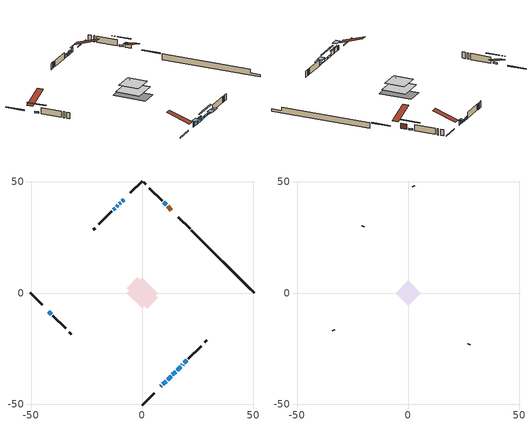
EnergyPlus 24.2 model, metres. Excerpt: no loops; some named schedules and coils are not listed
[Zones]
conditioned space
 floor adiabatic (AdiabaticFloorConstruction): -6.93,0 0,6.93 6.93,0 0,-6.93 z0.61
 floor foundation (Slab1 construction): -7.06,2.19 -2.19,7.06 7.06,-2.19 2.19,-7.06 z-1.68
 wall outside (RimJoist1 construction): 0,-50.39 5.29,-45.1 / -50.39,0 -45.1,-5.29 / 0,50.39 -5.29,45.1 / 21.5,28.89 16.21,34.19 z0.61:0.91
 wall outside (AdiabaticWallConstruction 1): 13.14,37.25 11.44,38.95 z0.61:2.64
 wall outside (AdiabaticWallConstruction): 8.36,-42.03 8.65,-41.74 / -8.36,42.03 -9.07,41.33 z0.61:2.29; 9.3,-41.09 10.71,-39.69 / 11.36,-39.03 12.95,-37.45 z0.61:2.39; 10.79,39.61 9.65,40.74 / -42.03,-8.36 -40.9,-9.49 / -10.99,39.4 -11.53,38.86 z0.61:1.22; 13.6,-36.79 15,-35.39 / 15.66,-34.73 17.24,-33.15 z0.61:1.42; 17.9,-32.49 18.25,-32.14 z0.61:0.87; 18.91,-31.48 20.06,-30.33 z0.61:0.92; -9.72,40.67 -10.33,40.06 z0.61:1.53; -12.18,38.21 -13.03,37.36 z0.61:1.47
 wall outside (Wall1 construction): 20.72,-29.68 26.52,-23.87 / -40.24,-10.15 -34.44,-15.95 / -13.69,36.71 -19.49,30.9 / 9,41.4 3.19,47.2 z0.61:3.05
 wall outside (Wall4 construction): 28.19,-22.21 29.05,-21.34 / -32.77,-17.62 -31.91,-18.49 / -21.16,29.23 -22.03,28.37 / 1.53,48.87 0.66,49.74 z0.61:3.05
 wall foundation (FoundationWall1 construction): 22.16,28.23,-1.68 22.16,28.23,0.61 47.57,2.82,0.61 47.57,2.82,-0.74 50.39,0,-0.74 50.39,0,-1.68
 window (WindowConstruction 5): 8.36,-42.03 8.65,-41.74 z0.61:2.29
 window (WindowConstruction 3): 9.3,-41.09 10.71,-39.69 z0.61:2.39
 window (WindowConstruction 4): 11.36,-39.03 12.95,-37.45 z0.61:2.39
 window (WindowConstruction 9): 10.78,39.61 9.65,40.74 z0.61:1.22
 window (WindowConstruction 10): 13.6,-36.79 15,-35.39 z0.61:1.42
 window (WindowConstruction 11): 15.66,-34.73 17.24,-33.15 z0.61:1.42
 window (WindowConstruction 12): -42.03,-8.36 -40.9,-9.49 z0.61:1.22
 window (WindowConstruction 6): 17.9,-32.49 18.25,-32.14 z0.61:0.86
 window (WindowConstruction 7): 18.91,-31.48 20.06,-30.33 z0.61:0.91
 window (WindowConstruction 8): -8.36,42.03 -9.07,41.33 z0.61:2.29
 window (WindowConstruction): -9.72,40.67 -10.33,40.06 z0.61:1.52
 window (WindowConstruction 1): -10.99,39.4 -11.53,38.86 z0.61:1.22
 window (WindowConstruction 2): -12.19,38.21 -13.03,37.36 z0.61:1.47
 door (Door): 13.14,37.25 11.44,38.95 z0.61:2.64
 ceiling adiabatic (AdiabaticFloorConstruction): 0,-6.93 6.93,0 0,6.93 -6.93,0 z0.61
attic - vented
 floor to conditioned space (Floor1 construction Reversed): -5.71,0 0,5.71 5.71,0 0,-5.71 z3.05
 floor to conditioned space (Floor2 construction Reversed): -3.73,0 0,3.73 3.73,0 0,-3.73 z3.05
 wall outside (Wall2 construction): 27.18,-23.21 27.53,-22.86 / -33.78,-16.61 -33.43,-16.96 / -20.15,30.24 -20.5,29.89 / 2.53,47.86 2.18,48.21 z0.61:3.05
 roof outside (Roof1 construction): 7.7,-42.69,3.05 1.06,-36.05,6.18 -0.69,-37.8,6.18 5.95,-44.44,3.05; -42.69,-7.7,3.05 -36.05,-1.06,6.18 -37.8,0.69,6.18 -44.44,-5.95,3.05; -7.7,42.69,3.05 -1.06,36.05,6.18 0.69,37.8,6.18 -5.95,44.44,3.05; 13.8,36.59,3.05 7.15,29.95,6.18 8.9,28.2,6.18 15.55,34.84,3.05
shading: 9.51,-40.88 7.5,-42.9 8.79,-44.19 10.8,-42.18 z3.51; 10.85,-39.54 9.16,-41.23 9.45,-41.52 11.14,-39.83 z2.59; 13.09,-37.3 11.22,-39.17 11.51,-39.46 13.38,-37.6 z2.59; 7.5,42.9 12.94,37.45 13.23,37.74 7.79,43.19 z4.27; 16.85,-33.54 11.76,-38.63 12.05,-38.93 17.14,-33.83 z4.03; 19.09,-31.3 13.82,-36.58 14.11,-36.87 19.38,-31.6 z4.03; -38.74,-11.65 -44.19,-6.2 -44.48,-6.49 -39.04,-11.94 z4.27; 19.11,-31.28 17.04,-33.35 18.33,-34.65 20.41,-32.57 z2.08; 20.7,-29.69 18.27,-32.13 19.56,-33.42 22,-30.98 z1.83; -9.35,41.04 -8.08,42.32 -8.36,42.6 -9.63,41.33 z2.69; -10.47,39.92 -9.58,40.81 -9.87,41.1 -10.77,40.21 z1.73; -11.67,38.72 -10.85,39.54 -11.14,39.84 -11.96,39.01 z1.42; -13.17,37.22 -12.04,38.35 -12.33,38.64 -13.46,37.51 z1.67
[Building]
Building 1: Terrain=Suburbs
[Site:Location]
Quebec Intl AP_QC: Latitude {deg}=46.8; Longitude {deg}=-71.38; Time Zone {hr}=-5; Elevation {m}=74; Keep Site Location Information=Yes
[Site:GroundTemperature:Shallow]
0.0108218, -2.24938, -2.43038, -1.3578, 2.94801, 7.23376, 10.9493, 13.303, 13.5029, 11.5886, 7.96783, 3.81355
[Site:WaterMainsTemperature]
Calculation Method=Schedule; Temperature Schedule=mains temperature schedule
[Material] Roughness=Rough; Thermal Absorptance=0.9
Name | Thickness {m} | Conductivity {W/m-K} | Density {kg/m3} | Specific Heat {J/kg-K} | Solar Absorptance | Visible Absorptance
asphalt or fiberglass shingles | 0.00635 | 0.162714 | 1121.4 | 1465.45 | 0.4 | 0.4
ceiling loosefill ins | 0.169333 | 0.0480833 | 16.02 | 1046.75 | 0.7 | 0.7
ceiling stud and cavity | 0.1397 | 0.0901559 | 65.682 | 1177.47 | 0.7 | 0.7
ceiling stud and cavity 1 | 0.1397 | 0.511843 | 65.682 | 1177.47 | 0.7 | 0.7
concrete 4.0 in. | 0.1016 | 1.803125 | 2242.8 | 837.4 | 0.7 | 0.7
concrete 8.0 in. | 0.2032 | 1.803125 | 2242.8 | 837.4 | 0.7 | 0.7
door material | 0.04445 | 0.0451087 | 512.64 | 1214.23 | 0.7 | 0.7
exterior vertical ins | 0.0198382 | 0.029427 | 32.04 | 1214.23 | 0.7 | 0.7
floor covering | 0.0127 | 0.0433444 | 54.468 | 1339.84 | 0.6 | 0.6
floor rigid ins; wall rigid ins | 0.512978 | 0.029427 | 32.04 | 1214.23 | 0.7 | 0.7
floor stud and cavity | 0.1397 | 1.75129 | 37.0049 | 1207.88 | 0.7 | 0.7
furniture material conditioned space 1 | 0.1524 | 0.115458 | 640.8 | 1214.23 | 0.6 | 0.6
gypsum board | 0.0127 | 0.160291 | 801 | 837.4 | 0.6 | 0.6
gypsum board 1 | 0.0127 | 0.160291 | 801 | 837.4 | 0.7 | 0.7
osb sheathing 0.5 in. | 0.0127 | 0.115458 | 512.64 | 1214.23 | 0.7 | 0.7
osb sheathing 0.75 in. | 0.01905 | 0.115458 | 512.64 | 1214.23 | 0.7 | 0.7
osb sheathing 2.0 in. | 0.0508 | 0.115458 | 512.64 | 1214.23 | 0.7 | 0.7
rim joist stud and cavity | 0.0508 | 0.0278588 | 125.044 | 1163.47 | 0.6 | 0.6
wall stud and cavity | 0.1397 | 0.0882518 | 139.0536 | 1170.24 | 0.7 | 0.7
wall stud and cavity 1 | 0.0889 | 6.9971 | 50.32683 | 1063.81 | 0.6 | 0.6
wall stud and cavity 2 | 0.1397 | 0.124955 | 139.0536 | 1170.24 | 0.7 | 0.7
wall stud and cavity 3 | 0.0889 | 0.380278 | 52.3479 | 1209.89 | 0.7 | 0.7
wall stud and cavity 4 | 0.0889 | 0.391764 | 83.0341 | 1211.67 | 0.7 | 0.7
wood siding | 0.0254 | 0.102417 | 544.68 | 1172.36 | 0.4 | 0.4
wood siding 1 | 0.00254 | 0.102417 | 544.68 | 1172.36 | 0.4 | 0.4
wood siding 2; wood siding 3; wood siding 4 | 0.0254 | 0.102417 | 544.68 | 1172.36 | 0.7 | 0.7
[WindowMaterial:SimpleGlazingSystem]
Name | U-Factor {W/m2-K} | Solar Heat Gain Coefficient
WindowMaterial | 3.28302 | 0.5
WindowMaterial 1 | 3.26371 | 0.44
WindowMaterial 10 | 3.276206 | 0.59
WindowMaterial 11 | 3.2711 | 0.56
WindowMaterial 2 | 3.28302 | 0.53
WindowMaterial 3 | 2.12584 | 0.61
WindowMaterial 4 | 2.211581 | 0.58
WindowMaterial 5 | 2.28142 | 0.3
WindowMaterial 6 | 2.25871 | 0.3
WindowMaterial 7 | 2.194547 | 0.36
WindowMaterial 8 | 2.1213 | 0.4
WindowMaterial 9 | 3.27507 | 0.52
[Construction]
AdiabaticFloorConstruction: floor stud and cavity, floor rigid ins, osb sheathing 0.75 in., floor covering
AdiabaticWallConstruction: wood siding 3, wall rigid ins, wall stud and cavity 3, gypsum board
AdiabaticWallConstruction 1: wood siding 4, wall rigid ins, wall stud and cavity 3, gypsum board
Door: door material
Floor1 construction Reversed: gypsum board, ceiling stud and cavity, ceiling loosefill ins
Floor2 construction Reversed: gypsum board, ceiling stud and cavity 1, ceiling loosefill ins
FoundationWall1 construction: concrete 8.0 in., gypsum board 1
furniture construction conditioned space 1: furniture material conditioned space 1
PartitionWallConstruction: gypsum board, wall stud and cavity 4, gypsum board
RimJoist1 construction: wood siding 2, osb sheathing 2.0 in., rim joist stud and cavity
Roof1 construction: asphalt or fiberglass shingles
Slab1 construction: concrete 4.0 in.
Wall1 construction: wood siding, osb sheathing 0.5 in., wall stud and cavity, gypsum board
Wall2 construction: wood siding 1, wall stud and cavity 1
Wall4 construction: wood siding, osb sheathing 0.5 in., wall stud and cavity 2, gypsum board
WindowConstruction: WindowMaterial
WindowConstruction 1: WindowMaterial 1
WindowConstruction 10: WindowMaterial 10
WindowConstruction 11: WindowMaterial 11
WindowConstruction 12; WindowConstruction 9: WindowMaterial 9
WindowConstruction 2: WindowMaterial 2
WindowConstruction 3: WindowMaterial 3
WindowConstruction 4: WindowMaterial 4
WindowConstruction 5: WindowMaterial 5
WindowConstruction 6: WindowMaterial 6
WindowConstruction 7: WindowMaterial 7
WindowConstruction 8: WindowMaterial 8
[Zone] Multiplier=1; Part of Total Floor Area=Yes
Name | Volume {m3}
attic - vented | 47.3373
conditioned space | 446.1
[Space]
Name | Zone | Volume {m3}
attic - vented 1 | attic - vented | 47.3373
conditioned space 1 | conditioned space | 446.1
[ZoneInfiltration:EffectiveLeakageArea]
infil attic - vented 1: Zone or Space=attic - vented 1; Schedule=Always On Discrete; Effective Air Leakage Area {cm2}=3437.17; Stack Coefficient=0.00038739; Wind Coefficient=1.32983e-05
[ZoneMixing]
whole house fan mix: Zone or Space=attic - vented; Schedule=Always On Continuous; Design Flow Rate Calculation Method=Flow/Zone; Design Flow Rate {m3/s}=0; Source Zone or Space=conditioned space
[SurfaceProperty:ExposedFoundationPerimeter]
Slab1: Exposed Perimeter Calculation Method=TotalExposedPerimeter; Total Exposed Perimeter {m}=39.93
[InternalMass] Zone or ZoneList=conditioned space; Space or SpaceList=conditioned space 1
Name | Construction | Surface Area {m2}
furniture mass conditioned space 1 | furniture construction conditioned space 1 | 74.48
partition wall mass | PartitionWallConstruction | 186.2
[Lights]
interior lighting: Zone or ZoneList or Space or SpaceList=conditioned space 1; Schedule=interior lighting schedule; Design Level Calculation Method=LightingLevel; Lighting Level {W}=343.2; Return Air Fraction=0; Fraction Radiant=0.6; Fraction Visible=0.2; Fraction Replaceable=1
[People]
occupants: Zone or ZoneList or Space or SpaceList=conditioned space 1; Number of People Schedule=occupants schedule; Number of People Calculation Method=People; Number of People=3; Fraction Radiant=0.314171; Sensible Heat Fraction=0.56303; Activity Level Schedule=occupants activity schedule; Carbon Dioxide Generation Rate {m3/s-W}=0; Enable ASHRAE 55 Comfort Warnings=No; Mean Radiant Temperature Calculation Type=EnclosureAveraged
[ElectricEquipment] Zone or ZoneList or Space or SpaceList=conditioned space 1; Design Level Calculation Method=EquipmentLevel
Name | Schedule | Design Level {W} | Fraction Latent | Fraction Radiant | Fraction Lost
clothes dryer | clothes dryer schedule | 140.772 | 0.015 | 0.081 | 0.85
clothes washer | clothes washer schedule | 32.1985 | 0.03 | 0.162 | 0.7
cooking range | cooking range schedule | 215.147 | 0.08 | 0.432 | 0.2
dishwasher | dishwasher schedule | 66.8632 | 0.3 | 0.18 | 0.4
fridge | fridge schedule | 72.9452 | 0 | 0.6 | 0
mech vent house fan | mech vent house fan schedule | 14.1667 | 0 | 0 | 1
mech vent house fan cfis | mech vent house fan cfis schedule | 0 | 0 | 0 | 0
misc plug loads | misc plug loads schedule | 494.7 | 0.045 | 0.513 | 0.1
whole house fan | Always On Discrete | 0 | 0 | 0 | 1
[OtherEquipment] Zone or ZoneList or Space or SpaceList=conditioned space 1; Design Level Calculation Method=EquipmentLevel
Name | Fuel Type | Schedule | Design Level {W} | Fraction Latent | Fraction Radiant | Fraction Lost
clothes dryer 1 | Electricity | clothes dryer schedule | 0 | 0.015 | 0.081 | 0.85
cooking range 1 | Electricity | cooking range schedule | 0 | 0.08 | 0.432 | 0.2
general water use latent | None | general water use schedule | 62.594 | 1 | 0 | 0
general water use sensible | None | general water use schedule | -61.6891 | 0 | 0.6 | 0
mech vent house fan latent load | None | Always On Discrete | 0 | 1 | 0 | 0
mech vent house fan sensible load | None | Always On Discrete | 0 | 0 | 0 | 0
water heater energy adjustment1 | Electricity | Always On Discrete | 0.01 | 0 | 0 | 1
[ZoneInfiltration:DesignFlowRate] Zone or ZoneList or Space or SpaceList=conditioned space 1; Schedule=Always On Discrete; Design Flow Rate Calculation Method=Flow/Zone; Design Flow Rate {m3/s}=0
infil flow; natural vent flow; whole house fan flow
[ZoneControl:Thermostat]
conditioned space Thermostat: Zone or ZoneList=conditioned space; Control Type Schedule=conditioned space Thermostat Schedule; Control 1=conditioned space temperature setpoint; Temperature Difference Between Cutout And Setpoint {deltaC}=0
[ThermostatSetpoint:DualSetpoint]
conditioned space temperature setpoint: Heating Setpoint Temperature Schedule=heating setpoint; Cooling Setpoint Temperature Schedule=cooling setpoint
[AirLoopHVAC:UnitarySystem]
unit heater unitary system: Control Type=Load; Controlling Zone or Thermostat Location=conditioned space; Dehumidification Control Type=None; Availability Schedule=Always On Discrete; Supply Fan=unit heater supply fan; Fan Placement=BlowThrough; Supply Air Fan Operating Mode Schedule=unit heater auto fan schedule; Heating Coil=unit heater htg coil; DX Heating Coil Sizing Ratio=1; Use DOAS DX Cooling Coil=No; Minimum Supply Air Temperature {C}=2; Latent Load Control=SensibleOnlyLoadControl; Cooling Supply Air Flow Rate Method=None; Heating Supply Air Flow Rate Method=SupplyAirFlowRate; Heating Supply Air Flow Rate {m3/s}=0.00141584; No Load Supply Air Flow Rate Method=SupplyAirFlowRate; No Load Supply Air Flow Rate {m3/s}=0; No Load Supply Air Flow Rate Control Set To Low Speed=Yes; Maximum Supply Air Temperature {C}=48.8889; Maximum Outdoor Dry-Bulb Temperature for Supplemental Heater Operation {C}=21; Ancillary On-Cycle Electric Power {W}=0; Ancillary Off-Cycle Electric Power {W}=0
[Zone equipment]
conditioned space: electric baseboard, unit heater unitary system
[Foundation:Kiva]
Foundation Kiva 1: Initial Indoor Air Temperature {C}=18; Wall Height Above Grade {m}=0.609996; Wall Depth Below Slab {m}=0.2032; Custom Block Material Name 1=exterior vertical ins; Custom Block Depth 1 {m}=2.28999; Custom Block X Position 1 {m}=0.2159; Custom Block Z Position 1 {m}=0
[Foundation:Kiva:Settings]
Soil Conductivity {W/m-K}=0.849921; Soil Density {kg/m3}=1842.3; Soil Specific Heat {J/kg-K}=418.7; Ground Solar Absorptivity=0.9; Ground Thermal Absorptivity=0.9; Ground Surface Roughness {m}=0.03; Far-Field Width {m}=40; Deep-Ground Boundary Condition=ZeroFlux; Deep-Ground Depth {m}=40; Minimum Cell Dimension {m}=0.2; Maximum Cell Growth Coefficient=3; Simulation Timestep=Timestep
[Exterior:Lights]
exterior lighting: Schedule=exterior lighting schedule; Design Level {W}=75.6
[EnergyManagementSystem:Sensor] Output:Variable or Output:Meter Index Key=conditioned space
Name | Output:Variable or Output:Meter
conditioned_space_clg_unmet_s | Zone Cooling Setpoint Not Met Time
conditioned_space_htg_unmet_s | Zone Heating Setpoint Not Met Time
fridge_tin_s; tin_s; tin_s_1 | Zone Mean Air Temperature
tout_s | Zone Outdoor Air Drybulb Temperature
win_s | Zone Air Humidity Ratio
[Schedule:Constant]
Name | Hourly Value
Always On Continuous; mech vent house fan schedule; mech vent house fan cfis schedule; Always On Discrete | 1
occupants activity schedule | 117.228
fridge schedule; unit heater auto fan schedule | 0
[Schedule:Week:Daily]
interior lighting schedule Week Rule - Jan1-Jan27: interior lighting schedule day, interior lighting schedule day, interior lighting schedule day, interior lighting schedule day, interior lighting schedule day, interior lighting schedule day, interior lighting schedule day, interior lighting schedule default day, interior lighting schedule default day, interior lighting schedule default day, interior lighting schedule default day, interior lighting schedule default day
interior lighting schedule Week Rule - Jan28-Feb3: interior lighting schedule day, interior lighting schedule day, interior lighting schedule day, interior lighting schedule day, interior lighting schedule day 1, interior lighting schedule day 1, interior lighting schedule day 1, interior lighting schedule default day, interior lighting schedule default day, interior lighting schedule default day, interior lighting schedule default day, interior lighting schedule default day
interior lighting schedule Week Rule - Feb4-Feb24: interior lighting schedule day 1, interior lighting schedule day 1, interior lighting schedule day 1, interior lighting schedule day 1, interior lighting schedule day 1, interior lighting schedule day 1, interior lighting schedule day 1, interior lighting schedule default day, interior lighting schedule default day, interior lighting schedule default day, interior lighting schedule default day, interior lighting schedule default day
interior lighting schedule Week Rule - Feb25-Mar3: interior lighting schedule day 1, interior lighting schedule day 1, interior lighting schedule day 1, interior lighting schedule day 1, interior lighting schedule day 2, interior lighting schedule day 2, interior lighting schedule day 2, interior lighting schedule default day, interior lighting schedule default day, interior lighting schedule default day, interior lighting schedule default day, interior lighting schedule default day
interior lighting schedule Week Rule - Mar4-Mar31: interior lighting schedule day 2, interior lighting schedule day 2, interior lighting schedule day 2, interior lighting schedule day 2, interior lighting schedule day 2, interior lighting schedule day 2, interior lighting schedule day 2, interior lighting schedule default day, interior lighting schedule default day, interior lighting schedule default day, interior lighting schedule default day, interior lighting schedule default day
interior lighting schedule Week Rule - Apr1-Apr28: interior lighting schedule day 3, interior lighting schedule day 3, interior lighting schedule day 3, interior lighting schedule day 3, interior lighting schedule day 3, interior lighting schedule day 3, interior lighting schedule day 3, interior lighting schedule default day, interior lighting schedule default day, interior lighting schedule default day, interior lighting schedule default day, interior lighting schedule default day
interior lighting schedule Week Rule - Apr29-May5: interior lighting schedule day 3, interior lighting schedule day 3, interior lighting schedule day 4, interior lighting schedule day 4, interior lighting schedule day 4, interior lighting schedule day 4, interior lighting schedule day 4, interior lighting schedule default day, interior lighting schedule default day, interior lighting schedule default day, interior lighting schedule default day, interior lighting schedule default day
interior lighting schedule Week Rule - May6-May26: interior lighting schedule day 4, interior lighting schedule day 4, interior lighting schedule day 4, interior lighting schedule day 4, interior lighting schedule day 4, interior lighting schedule day 4, interior lighting schedule day 4, interior lighting schedule default day, interior lighting schedule default day, interior lighting schedule default day, interior lighting schedule default day, interior lighting schedule default day
interior lighting schedule Week Rule - May27-Jun2: interior lighting schedule day 4, interior lighting schedule day 4, interior lighting schedule day 4, interior lighting schedule day 4, interior lighting schedule day 4, interior lighting schedule day 5, interior lighting schedule day 5, interior lighting schedule default day, interior lighting schedule default day, interior lighting schedule default day, interior lighting schedule default day, interior lighting schedule default day
interior lighting schedule Week Rule - Jun3-Jun30: interior lighting schedule day 5, interior lighting schedule day 5, interior lighting schedule day 5, interior lighting schedule day 5, interior lighting schedule day 5, interior lighting schedule day 5, interior lighting schedule day 5, interior lighting schedule default day, interior lighting schedule default day, interior lighting schedule default day, interior lighting schedule default day, interior lighting schedule default day
interior lighting schedule Week Rule - Jul1-Jul28: interior lighting schedule day 6, interior lighting schedule day 6, interior lighting schedule day 6, interior lighting schedule day 6, interior lighting schedule day 6, interior lighting schedule day 6, interior lighting schedule day 6, interior lighting schedule default day, interior lighting schedule default day, interior lighting schedule default day, interior lighting schedule default day, interior lighting schedule default day
interior lighting schedule Week Rule - Jul29-Aug4: interior lighting schedule day 6, interior lighting schedule day 6, interior lighting schedule day 6, interior lighting schedule day 7, interior lighting schedule day 7, interior lighting schedule day 7, interior lighting schedule day 7, interior lighting schedule default day, interior lighting schedule default day, interior lighting schedule default day, interior lighting schedule default day, interior lighting schedule default day
interior lighting schedule Week Rule - Aug5-Aug25: interior lighting schedule day 7, interior lighting schedule day 7, interior lighting schedule day 7, interior lighting schedule day 7, interior lighting schedule day 7, interior lighting schedule day 7, interior lighting schedule day 7, interior lighting schedule default day, interior lighting schedule default day, interior lighting schedule default day, interior lighting schedule default day, interior lighting schedule default day
interior lighting schedule Week Rule - Aug26-Sep1: interior lighting schedule day 7, interior lighting schedule day 7, interior lighting schedule day 7, interior lighting schedule day 7, interior lighting schedule day 7, interior lighting schedule day 7, interior lighting schedule day 8, interior lighting schedule default day, interior lighting schedule default day, interior lighting schedule default day, interior lighting schedule default day, interior lighting schedule default day
interior lighting schedule Week Rule - Sep2-Sep29: interior lighting schedule day 8, interior lighting schedule day 8, interior lighting schedule day 8, interior lighting schedule day 8, interior lighting schedule day 8, interior lighting schedule day 8, interior lighting schedule day 8, interior lighting schedule default day, interior lighting schedule default day, interior lighting schedule default day, interior lighting schedule default day, interior lighting schedule default day
interior lighting schedule Week Rule - Sep30-Oct6: interior lighting schedule day 8, interior lighting schedule day 9, interior lighting schedule day 9, interior lighting schedule day 9, interior lighting schedule day 9, interior lighting schedule day 9, interior lighting schedule day 9, interior lighting schedule default day, interior lighting schedule default day, interior lighting schedule default day, interior lighting schedule default day, interior lighting schedule default day
interior lighting schedule Week Rule - Oct7-Oct27: interior lighting schedule day 9, interior lighting schedule day 9, interior lighting schedule day 9, interior lighting schedule day 9, interior lighting schedule day 9, interior lighting schedule day 9, interior lighting schedule day 9, interior lighting schedule default day, interior lighting schedule default day, interior lighting schedule default day, interior lighting schedule default day, interior lighting schedule default day
interior lighting schedule Week Rule - Oct28-Nov3: interior lighting schedule day 9, interior lighting schedule day 9, interior lighting schedule day 9, interior lighting schedule day 9, interior lighting schedule day 10, interior lighting schedule day 10, interior lighting schedule day 10, interior lighting schedule default day, interior lighting schedule default day, interior lighting schedule default day, interior lighting schedule default day, interior lighting schedule default day
interior lighting schedule Week Rule - Nov4-Nov24: interior lighting schedule day 10, interior lighting schedule day 10, interior lighting schedule day 10, interior lighting schedule day 10, interior lighting schedule day 10, interior lighting schedule day 10, interior lighting schedule day 10, interior lighting schedule default day, interior lighting schedule default day, interior lighting schedule default day, interior lighting schedule default day, interior lighting schedule default day
interior lighting schedule Week Rule - Nov25-Dec1: interior lighting schedule day 10, interior lighting schedule day 10, interior lighting schedule day 10, interior lighting schedule day 10, interior lighting schedule day 10, interior lighting schedule day 10, interior lighting schedule day 11, interior lighting schedule default day, interior lighting schedule default day, interior lighting schedule default day, interior lighting schedule default day, interior lighting schedule default day
interior lighting schedule Week Rule - Dec2-Dec31: interior lighting schedule day 11, interior lighting schedule day 11, interior lighting schedule day 11, interior lighting schedule day 11, interior lighting schedule day 11, interior lighting schedule day 11, interior lighting schedule day 11, interior lighting schedule default day, interior lighting schedule default day, interior lighting schedule default day, interior lighting schedule default day, interior lighting schedule default day
occupants schedule Week Rule - Jan1-Dec31: occupants schedule day, occupants schedule day, occupants schedule day, occupants schedule day, occupants schedule day, occupants schedule day, occupants schedule day, occupants schedule default day, occupants schedule default day, occupants schedule default day, occupants schedule default day, occupants schedule default day
clothes dryer schedule Week Rule - Jan1-Dec31: clothes dryer schedule day, clothes dryer schedule day, clothes dryer schedule day, clothes dryer schedule day, clothes dryer schedule day, clothes dryer schedule day, clothes dryer schedule day, clothes dryer schedule default day, clothes dryer schedule default day, clothes dryer schedule default day, clothes dryer schedule default day, clothes dryer schedule default day
clothes washer schedule Week Rule - Jan1-Dec31: clothes washer schedule day, clothes washer schedule day, clothes washer schedule day, clothes washer schedule day, clothes washer schedule day, clothes washer schedule day, clothes washer schedule day, clothes washer schedule default day, clothes washer schedule default day, clothes washer schedule default day, clothes washer schedule default day, clothes washer schedule default day
cooking range schedule Week Rule - Jan1-Dec31: cooking range schedule day, cooking range schedule day, cooking range schedule day, cooking range schedule day, cooking range schedule day, cooking range schedule day, cooking range schedule day, cooking range schedule default day, cooking range schedule default day, cooking range schedule default day, cooking range schedule default day, cooking range schedule default day
dishwasher schedule Week Rule - Jan1-Dec31: dishwasher schedule day, dishwasher schedule day, dishwasher schedule day, dishwasher schedule day, dishwasher schedule day, dishwasher schedule day, dishwasher schedule day, dishwasher schedule default day, dishwasher schedule default day, dishwasher schedule default day, dishwasher schedule default day, dishwasher schedule default day
misc plug loads schedule Week Rule - Jan1-Dec31: misc plug loads schedule day, misc plug loads schedule day, misc plug loads schedule day, misc plug loads schedule day, misc plug loads schedule day, misc plug loads schedule day, misc plug loads schedule day, misc plug loads schedule default day, misc plug loads schedule default day, misc plug loads schedule default day, misc plug loads schedule default day, misc plug loads schedule default day
general water use schedule Week Rule - Jan1-Dec31: general water use schedule day, general water use schedule day, general water use schedule day, general water use schedule day, general water use schedule day, general water use schedule day, general water use schedule day, general water use schedule default day, general water use schedule default day, general water use schedule default day, general water use schedule default day, general water use schedule default day
exterior lighting schedule Week Rule - Jan1-Jan27: exterior lighting schedule day, exterior lighting schedule day, exterior lighting schedule day, exterior lighting schedule day, exterior lighting schedule day, exterior lighting schedule day, exterior lighting schedule day, exterior lighting schedule default day, exterior lighting schedule default day, exterior lighting schedule default day, exterior lighting schedule default day, exterior lighting schedule default day
exterior lighting schedule Week Rule - Jan28-Feb3: exterior lighting schedule day, exterior lighting schedule day, exterior lighting schedule day, exterior lighting schedule day, exterior lighting schedule day 1, exterior lighting schedule day 1, exterior lighting schedule day 1, exterior lighting schedule default day, exterior lighting schedule default day, exterior lighting schedule default day, exterior lighting schedule default day, exterior lighting schedule default day
exterior lighting schedule Week Rule - Feb4-Feb24: exterior lighting schedule day 1, exterior lighting schedule day 1, exterior lighting schedule day 1, exterior lighting schedule day 1, exterior lighting schedule day 1, exterior lighting schedule day 1, exterior lighting schedule day 1, exterior lighting schedule default day, exterior lighting schedule default day, exterior lighting schedule default day, exterior lighting schedule default day, exterior lighting schedule default day
exterior lighting schedule Week Rule - Feb25-Mar3: exterior lighting schedule day 1, exterior lighting schedule day 1, exterior lighting schedule day 1, exterior lighting schedule day 1, exterior lighting schedule day 2, exterior lighting schedule day 2, exterior lighting schedule day 2, exterior lighting schedule default day, exterior lighting schedule default day, exterior lighting schedule default day, exterior lighting schedule default day, exterior lighting schedule default day
exterior lighting schedule Week Rule - Mar4-Mar31: exterior lighting schedule day 2, exterior lighting schedule day 2, exterior lighting schedule day 2, exterior lighting schedule day 2, exterior lighting schedule day 2, exterior lighting schedule day 2, exterior lighting schedule day 2, exterior lighting schedule default day, exterior lighting schedule default day, exterior lighting schedule default day, exterior lighting schedule default day, exterior lighting schedule default day
exterior lighting schedule Week Rule - Apr1-Apr28: exterior lighting schedule day 3, exterior lighting schedule day 3, exterior lighting schedule day 3, exterior lighting schedule day 3, exterior lighting schedule day 3, exterior lighting schedule day 3, exterior lighting schedule day 3, exterior lighting schedule default day, exterior lighting schedule default day, exterior lighting schedule default day, exterior lighting schedule default day, exterior lighting schedule default day
exterior lighting schedule Week Rule - Apr29-May5: exterior lighting schedule day 3, exterior lighting schedule day 3, exterior lighting schedule day 4, exterior lighting schedule day 4, exterior lighting schedule day 4, exterior lighting schedule day 4, exterior lighting schedule day 4, exterior lighting schedule default day, exterior lighting schedule default day, exterior lighting schedule default day, exterior lighting schedule default day, exterior lighting schedule default day
exterior lighting schedule Week Rule - May6-May26: exterior lighting schedule day 4, exterior lighting schedule day 4, exterior lighting schedule day 4, exterior lighting schedule day 4, exterior lighting schedule day 4, exterior lighting schedule day 4, exterior lighting schedule day 4, exterior lighting schedule default day, exterior lighting schedule default day, exterior lighting schedule default day, exterior lighting schedule default day, exterior lighting schedule default day
exterior lighting schedule Week Rule - May27-Jun2: exterior lighting schedule day 4, exterior lighting schedule day 4, exterior lighting schedule day 4, exterior lighting schedule day 4, exterior lighting schedule day 4, exterior lighting schedule day 5, exterior lighting schedule day 5, exterior lighting schedule default day, exterior lighting schedule default day, exterior lighting schedule default day, exterior lighting schedule default day, exterior lighting schedule default day
exterior lighting schedule Week Rule - Jun3-Jun30: exterior lighting schedule day 5, exterior lighting schedule day 5, exterior lighting schedule day 5, exterior lighting schedule day 5, exterior lighting schedule day 5, exterior lighting schedule day 5, exterior lighting schedule day 5, exterior lighting schedule default day, exterior lighting schedule default day, exterior lighting schedule default day, exterior lighting schedule default day, exterior lighting schedule default day
exterior lighting schedule Week Rule - Jul1-Jul28: exterior lighting schedule day 6, exterior lighting schedule day 6, exterior lighting schedule day 6, exterior lighting schedule day 6, exterior lighting schedule day 6, exterior lighting schedule day 6, exterior lighting schedule day 6, exterior lighting schedule default day, exterior lighting schedule default day, exterior lighting schedule default day, exterior lighting schedule default day, exterior lighting schedule default day
exterior lighting schedule Week Rule - Jul29-Aug4: exterior lighting schedule day 6, exterior lighting schedule day 6, exterior lighting schedule day 6, exterior lighting schedule day 7, exterior lighting schedule day 7, exterior lighting schedule day 7, exterior lighting schedule day 7, exterior lighting schedule default day, exterior lighting schedule default day, exterior lighting schedule default day, exterior lighting schedule default day, exterior lighting schedule default day
exterior lighting schedule Week Rule - Aug5-Aug25: exterior lighting schedule day 7, exterior lighting schedule day 7, exterior lighting schedule day 7, exterior lighting schedule day 7, exterior lighting schedule day 7, exterior lighting schedule day 7, exterior lighting schedule day 7, exterior lighting schedule default day, exterior lighting schedule default day, exterior lighting schedule default day, exterior lighting schedule default day, exterior lighting schedule default day
exterior lighting schedule Week Rule - Aug26-Sep1: exterior lighting schedule day 7, exterior lighting schedule day 7, exterior lighting schedule day 7, exterior lighting schedule day 7, exterior lighting schedule day 7, exterior lighting schedule day 7, exterior lighting schedule day 8, exterior lighting schedule default day, exterior lighting schedule default day, exterior lighting schedule default day, exterior lighting schedule default day, exterior lighting schedule default day
exterior lighting schedule Week Rule - Sep2-Sep29: exterior lighting schedule day 8, exterior lighting schedule day 8, exterior lighting schedule day 8, exterior lighting schedule day 8, exterior lighting schedule day 8, exterior lighting schedule day 8, exterior lighting schedule day 8, exterior lighting schedule default day, exterior lighting schedule default day, exterior lighting schedule default day, exterior lighting schedule default day, exterior lighting schedule default day
exterior lighting schedule Week Rule - Sep30-Oct6: exterior lighting schedule day 8, exterior lighting schedule day 9, exterior lighting schedule day 9, exterior lighting schedule day 9, exterior lighting schedule day 9, exterior lighting schedule day 9, exterior lighting schedule day 9, exterior lighting schedule default day, exterior lighting schedule default day, exterior lighting schedule default day, exterior lighting schedule default day, exterior lighting schedule default day
[Schedule:Year]
interior lighting schedule: interior lighting schedule Week Rule - Jan1-Jan27, 1, 1, 1, 27, interior lighting schedule Week Rule - Jan28-Feb3, 1, 28, 2, 3, interior lighting schedule Week Rule - Feb4-Feb24, 2, 4, 2, 24, interior lighting schedule Week Rule - Feb25-Mar3, 2, 25, 3, 3, interior lighting schedule Week Rule - Mar4-Mar31, 3, 4, 3, 31, interior lighting schedule Week Rule - Apr1-Apr28, 4, 1, 4, 28, interior lighting schedule Week Rule - Apr29-May5, 4, 29, 5, 5, interior lighting schedule Week Rule - May6-May26, 5, 6, 5, 26, interior lighting schedule Week Rule - May27-Jun2, 5, 27, 6, 2, interior lighting schedule Week Rule - Jun3-Jun30, 6, 3, 6, 30, interior lighting schedule Week Rule - Jul1-Jul28, 7, 1, 7, 28, interior lighting schedule Week Rule - Jul29-Aug4, 7, 29, 8, 4, interior lighting schedule Week Rule - Aug5-Aug25, 8, 5, 8, 25, interior lighting schedule Week Rule - Aug26-Sep1, 8, 26, 9, 1, interior lighting schedule Week Rule - Sep2-Sep29, 9, 2, 9, 29, interior lighting schedule Week Rule - Sep30-Oct6, 9, 30, 10, 6, interior lighting schedule Week Rule - Oct7-Oct27, 10, 7, 10, 27, interior lighting schedule Week Rule - Oct28-Nov3, 10, 28, 11, 3, interior lighting schedule Week Rule - Nov4-Nov24, 11, 4, 11, 24, interior lighting schedule Week Rule - Nov25-Dec1, 11, 25, 12, 1, interior lighting schedule Week Rule - Dec2-Dec31, 12, 2, 12, 31
occupants schedule: occupants schedule Week Rule - Jan1-Dec31, 1, 1, 12, 31
clothes dryer schedule: clothes dryer schedule Week Rule - Jan1-Dec31, 1, 1, 12, 31
clothes washer schedule: clothes washer schedule Week Rule - Jan1-Dec31, 1, 1, 12, 31
cooking range schedule: cooking range schedule Week Rule - Jan1-Dec31, 1, 1, 12, 31
dishwasher schedule: dishwasher schedule Week Rule - Jan1-Dec31, 1, 1, 12, 31
misc plug loads schedule: misc plug loads schedule Week Rule - Jan1-Dec31, 1, 1, 12, 31
general water use schedule: general water use schedule Week Rule - Jan1-Dec31, 1, 1, 12, 31
exterior lighting schedule: exterior lighting schedule Week Rule - Jan1-Jan27, 1, 1, 1, 27, exterior lighting schedule Week Rule - Jan28-Feb3, 1, 28, 2, 3, exterior lighting schedule Week Rule - Feb4-Feb24, 2, 4, 2, 24, exterior lighting schedule Week Rule - Feb25-Mar3, 2, 25, 3, 3, exterior lighting schedule Week Rule - Mar4-Mar31, 3, 4, 3, 31, exterior lighting schedule Week Rule - Apr1-Apr28, 4, 1, 4, 28, exterior lighting schedule Week Rule - Apr29-May5, 4, 29, 5, 5, exterior lighting schedule Week Rule - May6-May26, 5, 6, 5, 26, exterior lighting schedule Week Rule - May27-Jun2, 5, 27, 6, 2, exterior lighting schedule Week Rule - Jun3-Jun30, 6, 3, 6, 30, exterior lighting schedule Week Rule - Jul1-Jul28, 7, 1, 7, 28, exterior lighting schedule Week Rule - Jul29-Aug4, 7, 29, 8, 4, exterior lighting schedule Week Rule - Aug5-Aug25, 8, 5, 8, 25, exterior lighting schedule Week Rule - Aug26-Sep1, 8, 26, 9, 1, exterior lighting schedule Week Rule - Sep2-Sep29, 9, 2, 9, 29, exterior lighting schedule Week Rule - Sep30-Oct6, 9, 30, 10, 6, exterior lighting schedule Week Rule - Oct7-Oct27, 10, 7, 10, 27, exterior lighting schedule Week Rule - Oct28-Nov3, 10, 28, 11, 3, exterior lighting schedule Week Rule - Nov4-Nov24, 11, 4, 11, 24, exterior lighting schedule Week Rule - Nov25-Dec1, 11, 25, 12, 1, exterior lighting schedule Week Rule - Dec2-Dec31, 12, 2, 12, 31
[Schedule:Compact]
conditioned space Thermostat Schedule: Through: 12/31, For: AllDays, Until: 24:00, 4
mains temperature schedule: Through: 01/01, For: AllDays, Until: 24:00, 5.175, Through: 01/02, For: AllDays, Until: 24:00, 5.10167, Through: 01/03, For: AllDays, Until: 24:00, 5.02889, Through: 01/04, For: AllDays, Until: 24:00, 4.95778, Through: 01/05, For: AllDays, Until: 24:00, 4.88778, Through: 01/06, For: AllDays, Until: 24:00, 4.81833, Through: 01/07, For: AllDays, Until: 24:00, 4.75056, Through: 01/08, For: AllDays, Until: 24:00, 4.68389, Through: 01/09, For: AllDays, Until: 24:00, 4.61833, Through: 01/10, For: AllDays, Until: 24:00, 4.55389, Through: 01/11, For: AllDays, Until: 24:00, 4.49056, Through: 01/12, For: AllDays, Until: 24:00, 4.42889, Through: 01/13, For: AllDays, Until: 24:00, 4.36778, Through: 01/14, For: AllDays, Until: 24:00, 4.30889, Through: 01/15, For: AllDays, Until: 24:00, 4.25056, Through: 01/16, For: AllDays, Until: 24:00, 4.19389, Through: 01/17, For: AllDays, Until: 24:00, 4.13833, Through: 01/18, For: AllDays, Until: 24:00, 4.08444, Through: 01/19, For: AllDays, Until: 24:00, 4.03167, Through: 01/20, For: AllDays, Until: 24:00, 3.98056, Through: 01/21, For: AllDays, Until: 24:00, 3.93056, Through: 01/22, For: AllDays, Until: 24:00, 3.88222, Through: 01/23, For: AllDays, Until: 24:00, 3.835, Through: 01/24, For: AllDays, Until: 24:00, 3.78944, Through: 01/25, For: AllDays, Until: 24:00, 3.74556, Through: 01/26, For: AllDays, Until: 24:00, 3.70278, Through: 01/27, For: AllDays, Until: 24:00, 3.66167, Through: 01/28, For: AllDays, Until: 24:00, 3.62167, Through: 01/29, For: AllDays, Until: 24:00, 3.58389, Through: 01/30, For: AllDays, Until: 24:00, 3.54722, Through: 01/31, For: AllDays, Until: 24:00, 3.51167, Through: 02/01, For: AllDays, Until: 24:00, 3.47833, Through: 02/02, For: AllDays, Until: 24:00, 3.44611, Through: 02/03, For: AllDays, Until: 24:00, 3.41556, Through: 02/04, For: AllDays, Until: 24:00, 3.38667, Through: 02/05, For: AllDays, Until: 24:00, 3.35944, Through: 02/06, For: AllDays, Until: 24:00, 3.33389, Through: 02/07, For: AllDays, Until: 24:00, 3.30944, Through: 02/08, For: AllDays, Until: 24:00, 3.28667, Through: 02/09, For: AllDays, Until: 24:00, 3.26611, Through: 02/10, For: AllDays, Until: 24:00, 3.24667, Through: 02/11, For: AllDays, Until: 24:00, 3.22889, Through: 02/12, For: AllDays, Until: 24:00, 3.21278, Through: 02/13, For: AllDays, Until: 24:00, 3.19833, Through: 02/14, For: AllDays, Until: 24:00, 3.18556, Through: 02/15, For: AllDays, Until: 24:00, 3.17389, Through: 02/16, For: AllDays, Until: 24:00, 3.16444, Through: 02/17, For: AllDays, Until: 24:00, 3.15667, Through: 02/18, For: AllDays, Until: 24:00, 3.15056, Through: 02/19, For: AllDays, Until: 24:00, 3.14556, Through: 02/20, For: AllDays, Until: 24:00, 3.14278, Through: 02/21, For: AllDays, Until: 24:00, 3.14111, Through: 02/22, For: AllDays, Until: 24:00, 3.14167, Through: 02/23, For: AllDays, Until: 24:00, 3.14333, Through: 02/24, For: AllDays, Until: 24:00, 3.14722, Through: 02/25, For: AllDays, Until: 24:00, 3.15222, Through: 02/26, For: AllDays, Until: 24:00, 3.15944, Through: 02/27, For: AllDays, Until: 24:00, 3.16778, Through: 02/28, For: AllDays, Until: 24:00, 3.17778, Through: 03/01, For: AllDays, Until: 24:00, 3.18944, Through: 03/02, For: AllDays, Until: 24:00, 3.20333, Through: 03/03, For: AllDays, Until: 24:00, 3.21833, Through: 03/04, For: AllDays, Until: 24:00, 3.235, Through: 03/05, For: AllDays, Until: 24:00, 3.25333, Through: 03/06, For: AllDays, Until: 24:00, 3.27333, Through: 03/07, For: AllDays, Until: 24:00, 3.29444, Through: 03/08, For: AllDays, Until: 24:00, 3.31778, Through: 03/09, For: AllDays, Until: 24:00, 3.34222, Through: 03/10, For: AllDays, Until: 24:00, 3.36889, Through: 03/11, For: AllDays, Until: 24:00, 3.39667, Through: 03/12, For: AllDays, Until: 24:00, 3.42611, Through: 03/13, For: AllDays, Until: 24:00, 3.45722, Through: 03/14, For: AllDays, Until: 24:00, 3.49, Through: 03/15, For: AllDays, Until: 24:00, 3.52389, Through: 03/16, For: AllDays, Until: 24:00, 3.55944, Through: 03/17, For: AllDays, Until: 24:00, 3.59667, Through: 03/18, For: AllDays, Until: 24:00, 3.63556, Through: 03/19, For: AllDays, Until: 24:00, 3.67556, Through: 03/20, For: AllDays, Until: 24:00, 3.71722, Through: 03/21, For: AllDays, Until: 24:00, 3.76056, Through: 03/22, For: AllDays, Until: 24:00, 3.80556, Through: 03/23, For: AllDays, Until: 24:00, 3.85111, Through: 03/24, For: AllDays, Until: 24:00, 3.89889, Through: 03/25, For: AllDays, Until: 24:00, 3.94778, Through: 03/26, For: AllDays, Until: 24:00, 3.99833, Through: 03/27, For: AllDays, Until: 24:00, 4.05, Through: 03/28, For: AllDays, Until: 24:00, 4.10333, Through: 03/29, For: AllDays, Until: 24:00, 4.15778, Through: 03/30, For: AllDays, Until: 24:00, 4.21333, Through: 03/31, For: AllDays, Until: 24:00, 4.27056, Through: 04/01, For: AllDays, Until: 24:00, 4.32944, Through: 04/02, For: AllDays, Until: 24:00, 4.38889, Through: 04/03, For: AllDays, Until: 24:00, 4.45, Through: 04/04, For: AllDays, Until: 24:00, 4.51222, Through: 04/05, For: AllDays, Until: 24:00, 4.57611, Through: 04/06, For: AllDays, Until: 24:00, 4.64056, Through: 04/07, For: AllDays, Until: 24:00, 4.70667, Through: 04/08, For: AllDays, Until: 24:00, 4.77389, Through: 04/09, For: AllDays, Until: 24:00, 4.84222, Through: 04/10, For: AllDays, Until: 24:00, 4.91167, Through: 04/11, For: AllDays, Until: 24:00, 4.98278, Through: 04/12, For: AllDays, Until: 24:00, 5.05444, Through: 04/13, For: AllDays, Until: 24:00, 5.12722, Through: 04/14, For: AllDays, Until: 24:00, 5.20111, Through: 04/15, For: AllDays, Until: 24:00, 5.27611, Through: 04/16, For: AllDays, Until: 24:00, 5.35167, Through: 04/17, For: AllDays, Until: 24:00, 5.42889, Through: 04/18, For: AllDays, Until: 24:00, 5.50667, Through: 04/19, For: AllDays, Until: 24:00, 5.58556, Through: 04/20, For: AllDays, Until: 24:00, 5.665, Through: 04/21, For: AllDays, Until: 24:00, 5.74611, Through: 04/22, For: AllDays, Until: 24:00, 5.82722, Through: 04/23, For: AllDays, Until: 24:00, 5.91, Through: 04/24, For: AllDays, Until: 24:00, 5.99278, Through: 04/25, For: AllDays, Until: 24:00, 6.07722, Through: 04/26, For: AllDays, Until: 24:00, 6.16167, Through: 04/27, For: AllDays, Until: 24:00, 6.24722, Through: 04/28, For: AllDays, Until: 24:00, 6.33389, Through: 04/29, For: AllDays, Until: 24:00, 6.42056, Through: 04/30, For: AllDays, Until: 24:00, 6.50833, Through: 05/01, For: AllDays, Until: 24:00, 6.59667, Through: 05/02, For: AllDays, Until: 24:00, 6.68556, Through: 05/03, For: AllDays, Until: 24:00, 6.775, Through: 05/04, For: AllDays, Until: 24:00, 6.86556, Through: 05/05, For: AllDays, Until: 24:00, 6.95611, Through: 05/06, For: AllDays, Until: 24:00, 7.04722, Through: 05/07, For: AllDays, Until: 24:00, 7.13889, Through: 05/08, For: AllDays, Until: 24:00, 7.23111, Through: 05/09, For: AllDays, Until: 24:00, 7.32333, Through: 05/10, For: AllDays, Until: 24:00, 7.41667, Through: 05/11, For: AllDays, Until: 24:00, 7.51, Through: 05/12, For: AllDays, Until: 24:00, 7.60389, Through: 05/13, For: AllDays, Until: 24:00, 7.69778, Through: 05/14, For: AllDays, Until: 24:00, 7.79222, Through: 05/15, For: AllDays, Until: 24:00, 7.88667, Through: 05/16, For: AllDays, Until: 24:00, 7.98167, Through: 05/17, For: AllDays, Until: 24:00, 8.07667, Through: 05/18, For: AllDays, Until: 24:00, 8.17167, Through: 05/19, For: AllDays, Until: 24:00, 8.26722, Through: 05/20, For: AllDays, Until: 24:00, 8.36278, Through: 05/21, For: AllDays, Until: 24:00, 8.45833, Through: 05/22, For: AllDays, Until: 24:00, 8.55444, Through: 05/23, For: AllDays, Until: 24:00, 8.65, Through: 05/24, For: AllDays, Until: 24:00, 8.74611, Through: 05/25, For: AllDays, Until: 24:00, 8.84167, Through: 05/26, For: AllDays, Until: 24:00, 8.93722, Through: 05/27, For: AllDays, Until: 24:00, 9.03333, Through: 05/28, For: AllDays, Until: 24:00, 9.12889, Through: 05/29, For: AllDays, Until: 24:00, 9.22389, Through: 05/30, For: AllDays, Until: 24:00, 9.31944, Through: 05/31, For: AllDays, Until: 24:00, 9.41444, Through: 06/01, For: AllDays, Until: 24:00, 9.50944, Through: 06/02, For: AllDays, Until: 24:00, 9.60389, Through: 06/03, For: AllDays, Until: 24:00, 9.69833, Through: 06/04, For: AllDays, Until: 24:00, 9.79278, Through: 06/05, For: AllDays, Until: 24:00, 9.88667, Through: 06/06, For: AllDays, Until: 24:00, 9.98, Through: 06/07, For: AllDays, Until: 24:00, 10.0728, Through: 06/08, For: AllDays, Until: 24:00, 10.1656, Through: 06/09, For: AllDays, Until: 24:00, 10.2578, Through: 06/10, For: AllDays, Until: 24:00, 10.3494, Through: 06/11, For: AllDays, Until: 24:00, 10.4411, Through: 06/12, For: AllDays, Until: 24:00, 10.5317, Through: 06/13, For: AllDays, Until: 24:00, 10.6222, Through: 06/14, For: AllDays, Until: 24:00, 10.7117, Through: 06/15, For: AllDays, Until: 24:00, 10.8006, Through: 06/16, For: AllDays, Until: 24:00, 10.8889, Through: 06/17, For: AllDays, Until: 24:00, 10.9772, Through: 06/18, For: AllDays, Until: 24:00, 11.0639, Through: 06/19, For: AllDays, Until: 24:00, 11.1506, Through: 06/20, For: AllDays, Until: 24:00, 11.2361, Through: 06/21, For: AllDays, Until: 24:00, 11.3211, Through: 06/22, For: AllDays, Until: 24:00, 11.4056, Through: 06/23, For: AllDays, Until: 24:00, 11.4889, Through: 06/24, For: AllDays, Until: 24:00, 11.5711, Through: 06/25, For: AllDays, Until: 24:00, 11.6533, Through: 06/26, For: AllDays, Until: 24:00, 11.7339, Through: 06/27, For: AllDays, Until: 24:00, 11.8139, Through: 06/28, For: AllDays, Until: 24:00, 11.8928, Through: 06/29, For: AllDays, Until: 24:00, 11.9711, Through: 06/30, For: AllDays, Until: 24:00, 12.0483, Through: 07/01, For: AllDays, Until: 24:00, 12.1244, Through: 07/02, For: AllDays, Until: 24:00, 12.1994, Through: 07/03, For: AllDays, Until: 24:00, 12.2733, Through: 07/04, For: AllDays, Until: 24:00, 12.3467, Through: 07/05, For: AllDays, Until: 24:00, 12.4183, Through: 07/06, For: AllDays, Until: 24:00, 12.4894, Through: 07/07, For: AllDays, Until: 24:00, 12.5589, Through: 07/08, For: AllDays, Until: 24:00, 12.6278, Through: 07/09, For: AllDays, Until: 24:00, 12.695, Through: 07/10, For: AllDays, Until: 24:00, 12.7617, Through: 07/11, For: AllDays, Until: 24:00, 12.8267, Through: 07/12, For: AllDays, Until: 24:00, 12.8906, Through: 07/13, For: AllDays, Until: 24:00, 12.9528, Through: 07/14, For: AllDays, Until: 24:00, 13.0144, Through: 07/15, For: AllDays, Until: 24:00, 13.0744, Through: 07/16, For: AllDays, Until: 24:00, 13.1333, Through: 07/17, For: AllDays, Until: 24:00, 13.1906, Through: 07/18, For: AllDays, Until: 24:00, 13.2467, Through: 07/19, For: AllDays, Until: 24:00, 13.3017, Through: 07/20, For: AllDays, Until: 24:00, 13.355, Through: 07/21, For: AllDays, Until: 24:00, 13.4072, Through: 07/22, For: AllDays, Until: 24:00, 13.4578, Through: 07/23, For: AllDays, Until: 24:00, 13.5067, Through: 07/24, For: AllDays, Until: 24:00, 13.5544, Through: 07/25, For: AllDays, Until: 24:00, 13.6011, Through: 07/26, For: AllDays, Until: 24:00, 13.6461, Through: 07/27, For: AllDays, Until: 24:00, 13.6894, Through: 07/28, For: AllDays, Until: 24:00, 13.7317, Through: 07/29, For: AllDays, Until: 24:00, 13.7722, Through: 07/30, For: AllDays, Until: 24:00, 13.8111, Through: 07/31, For: AllDays, Until: 24:00, 13.8489, Through: 08/01, For: AllDays, Until: 24:00, 13.8844, Through: 08/02, For: AllDays, Until: 24:00, 13.9189, Through: 08/03, For: AllDays, Until: 24:00, 13.9522, Through: 08/04, For: AllDays, Until: 24:00, 13.9833, Through: 08/05, For: AllDays, Until: 24:00, 14.0133, Through: 08/06, For: AllDays, Until: 24:00, 14.0411, Through: 08/07, For: AllDays, Until: 24:00, 14.0678, Through: 08/08, For: AllDays, Until: 24:00, 14.0933, Through: 08/09, For: AllDays, Until: 24:00, 14.1167, Through: 08/10, For: AllDays, Until: 24:00, 14.1383, Through: 08/11, For: AllDays, Until: 24:00, 14.1589, Through: 08/12, For: AllDays, Until: 24:00, 14.1772, Through: 08/13, For: AllDays, Until: 24:00, 14.1944, Through: 08/14, For: AllDays, Until: 24:00, 14.21, Through: 08/15, For: AllDays, Until: 24:00, 14.2233, Through: 08/16, For: AllDays, Until: 24:00, 14.2356, Through: 08/17, For: AllDays, Until: 24:00, 14.2461, Through: 08/18, For: AllDays, Until: 24:00, 14.255, Through: 08/19, For: AllDays, Until: 24:00, 14.2622, Through: 08/20, For: AllDays, Until: 24:00, 14.2678, Through: 08/21, For: AllDays, Until: 24:00, 14.2717, Through: 08/22, For: AllDays, Until: 24:00, 14.2739, Through: 08/23, For: AllDays, Until: 24:00, 14.2744, Through: 08/24, For: AllDays, Until: 24:00, 14.2733, Through: 08/25, For: AllDays, Until: 24:00, 14.2711, Through: 08/26, For: AllDays, Until: 24:00, 14.2667, Through: 08/27, For: AllDays, Until: 24:00, 14.2606, Through: 08/28, For: AllDays, Until: 24:00, 14.2528, Through: 08/29, For: AllDays, Until: 24:00, 14.2439, Through: 08/30, For: AllDays, Until: 24:00, 14.2328, Through: 08/31, For: AllDays, Until: 24:00, 14.2206, Through: 09/01, For: AllDays, Until: 24:00, 14.2061, Through: 09/02, For: AllDays, Until: 24:00, 14.1906, Through: 09/03, For: AllDays, Until: 24:00, 14.1728, Through: 09/04, For: AllDays, Until: 24:00, 14.1539, Through: 09/05, For: AllDays, Until: 24:00, 14.1333, Through: 09/06, For: AllDays, Until: 24:00, 14.1111, Through: 09/07, For: AllDays, Until: 24:00, 14.0872, Through: 09/08, For: AllDays, Until: 24:00, 14.0617, Through: 09/09, For: AllDays, Until: 24:00, 14.035, Through: 09/10, For: AllDays, Until: 24:00, 14.0061, Through: 09/11, For: AllDays, Until: 24:00, 13.9761, Through: 09/12, For: AllDays, Until: 24:00, 13.9444, Through: 09/13, For: AllDays, Until: 24:00, 13.9111, Through: 09/14, For: AllDays, Until: 24:00, 13.8761, Through: 09/15, For: AllDays, Until: 24:00, 13.84, Through: 09/16, For: AllDays, Until: 24:00, 13.8022, Through: 09/17, For: AllDays, Until: 24:00, 13.7628, Through: 09/18, For: AllDays, Until: 24:00, 13.7217, Through: 09/19, For: AllDays, Until: 24:00, 13.6794, Through: 09/20, For: AllDays, Until: 24:00, 13.6356, Through: 09/21, For: AllDays, Until: 24:00, 13.59, Through: 09/22, For: AllDays, Until: 24:00, 13.5433, Through: 09/23, For: AllDays, Until: 24:00, 13.4956, Through: 09/24, For: AllDays, Until: 24:00, 13.4456, Through: 09/25, For: AllDays, Until: 24:00, 13.395, Through: 09/26, For: AllDays, Until: 24:00, 13.3422, Through: 09/27, For: AllDays, Until: 24:00, 13.2883, Through: 09/28, For: AllDays, Until: 24:00, 13.2333, Through: 09/29, For: AllDays, Until: 24:00, 13.1772, Through: 09/30, For: AllDays, Until: 24:00, 13.1194, Through: 10/01, For: AllDays, Until: 24:00, 13.06, Through: 10/02, For: AllDays, Until: 24:00, 13, Through: 10/03, For: AllDays, Until: 24:00, 12.9383, Through: 10/04, For: AllDays, Until: 24:00, 12.8756, Through: 10/05, For: AllDays, Until: 24:00, 12.8111, Through: 10/06, For: AllDays, Until: 24:00, 12.7456, Through: 10/07, For: AllDays, Until: 24:00, 12.6794, Through: 10/08, For: AllDays, Until: 24:00, 12.6117, Through: 10/09, For: AllDays, Until: 24:00, 12.5428, Through: 10/10, For: AllDays, Until: 24:00, 12.4728, Through: 10/11, For: AllDays, Until: 24:00, 12.4017, Through: 10/12, For: AllDays, Until: 24:00, 12.3294, Through: 10/13, For: AllDays, Until: 24:00, 12.2561, Through: 10/14, For: AllDays, Until: 24:00, 12.1817, Through: 10/15, For: AllDays, Until: 24:00, 12.1061, Through: 10/16, For: AllDays, Until: 24:00, 12.03, Through: 10/17, For: AllDays, Until: 24:00, 11.9528, Through: 10/18, For: AllDays, Until: 24:00, 11.8744, Through: 10/19, For: AllDays, Until: 24:00, 11.795, Through: 10/20, For: AllDays, Until: 24:00, 11.715, Through: 10/21, For: AllDays, Until: 24:00, 11.6339, Through: 10/22, For: AllDays, Until: 24:00, 11.5517, Through: 10/23, For: AllDays, Until: 24:00, 11.4689, Through: 10/24, For: AllDays, Until: 24:00, 11.3856, Through: 10/25, For: AllDays, Until: 24:00, 11.3011, Through: 10/26, For: AllDays, Until: 24:00, 11.2161, Through: 10/27, For: AllDays, Until: 24:00, 11.13, Through: 10/28, For: AllDays, Until: 24:00, 11.0433, Through: 10/29, For: AllDays, Until: 24:00, 10.9561, Through: 10/30, For: AllDays, Until: 24:00, 10.8683, Through: 10/31, For: AllDays, Until: 24:00, 10.7794, Through: 11/01, For: AllDays, Until: 24:00, 10.6906, Through: 11/02, For: AllDays, Until: 24:00, 10.6006, Through: 11/03, For: AllDays, Until: 24:00, 10.51, Through: 11/04, For: AllDays, Until: 24:00, 10.4194, Through: 11/05, For: AllDays, Until: 24:00, 10.3278, Through: 11/06, For: AllDays, Until: 24:00, 10.2361, Through: 11/07, For: AllDays, Until: 24:00, 10.1439, Through: 11/08, For: AllDays, Until: 24:00, 10.0511, Through: 11/09, For: AllDays, Until: 24:00, 9.95778, Through: 11/10, For: AllDays, Until: 24:00, 9.86444, Through: 11/11, For: AllDays, Until: 24:00, 9.77056, Through: 11/12, For: AllDays, Until: 24:00, 9.67611, Through: 11/13, For: AllDays, Until: 24:00, 9.58167, Through: 11/14, For: AllDays, Until: 24:00, 9.48722, Through: 11/15, For: AllDays, Until: 24:00, 9.39222, Through: 11/16, For: AllDays, Until: 24:00, 9.29667, Through: 11/17, For: AllDays, Until: 24:00, 9.20167, Through: 11/18, For: AllDays, Until: 24:00, 9.10611, Through: 11/19, For: AllDays, Until: 24:00, 9.01056, Through: 11/20, For: AllDays, Until: 24:00, 8.915, Through: 11/21, For: AllDays, Until: 24:00, 8.81889, Through: 11/22, For: AllDays, Until: 24:00, 8.72333, Through: 11/23, For: AllDays, Until: 24:00, 8.62722, Through: 11/24, For: AllDays, Until: 24:00, 8.53167, Through: 11/25, For: AllDays, Until: 24:00, 8.43611, Through: 11/26, For: AllDays, Until: 24:00, 8.34, Through: 11/27, For: AllDays, Until: 24:00, 8.245, Through: 11/28, For: AllDays, Until: 24:00, 8.14944, Through: 11/29, For: AllDays, Until: 24:00, 8.05389, Through: 11/30, For: AllDays, Until: 24:00, 7.95889, Through: 12/01, For: AllDays, Until: 24:00, 7.86444, Through: 12/02, For: AllDays, Until: 24:00, 7.76944, Through: 12/03, For: AllDays, Until: 24:00, 7.67556, Through: 12/04, For: AllDays, Until: 24:00, 7.58167, Through: 12/05, For: AllDays, Until: 24:00, 7.48778, Through: 12/06, For: AllDays, Until: 24:00, 7.39444, Through: 12/07, For: AllDays, Until: 24:00, 7.30167, Through: 12/08, For: AllDays, Until: 24:00, 7.20889, Through: 12/09, For: AllDays, Until: 24:00, 7.11722, Through: 12/10, For: AllDays, Until: 24:00, 7.02556, Through: 12/11, For: AllDays, Until: 24:00, 6.93444, Through: 12/12, For: AllDays, Until: 24:00, 6.84389, Through: 12/13, For: AllDays, Until: 24:00, 6.75389, Through: 12/14, For: AllDays, Until: 24:00, 6.66444, Through: 12/15, For: AllDays, Until: 24:00, 6.57556, Through: 12/16, For: AllDays, Until: 24:00, 6.48778, Through: 12/17, For: AllDays, Until: 24:00, 6.4, Through: 12/18, For: AllDays, Until: 24:00, 6.31333, Through: 12/19, For: AllDays, Until: 24:00, 6.22722, Through: 12/20, For: AllDays, Until: 24:00, 6.14167, Through: 12/21, For: AllDays, Until: 24:00, 6.05722, Through: 12/22, For: AllDays, Until: 24:00, 5.97333, Through: 12/23, For: AllDays, Until: 24:00, 5.89, Through: 12/24, For: AllDays, Until: 24:00, 5.80778, Through: 12/25, For: AllDays, Until: 24:00, 5.72667, Through: 12/26, For: AllDays, Until: 24:00, 5.64611, Through: 12/27, For: AllDays, Until: 24:00, 5.56667, Through: 12/28, For: AllDays, Until: 24:00, 5.48833, Through: 12/29, For: AllDays, Until: 24:00, 5.41056, Through: 12/30, For: AllDays, Until: 24:00, 5.33389, Through: 12/31, For: AllDays, Until: 24:00, 5.25778
